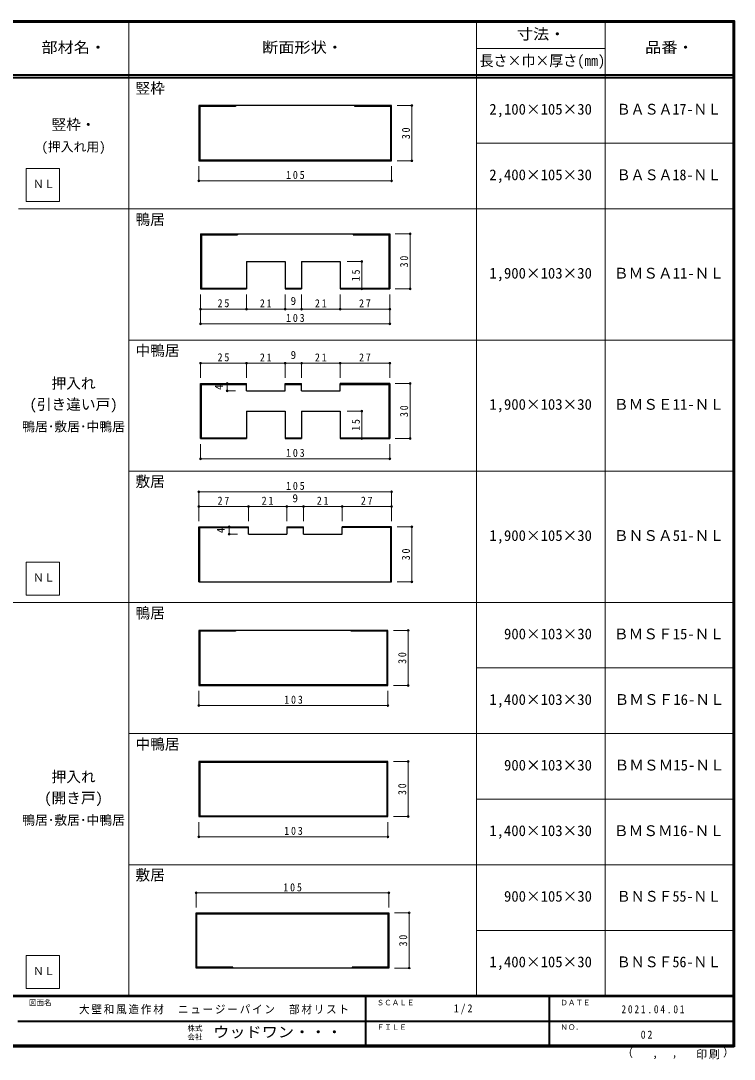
# Model space of a CAD drawing. Units: millimetres at full size, sheet at 1:2; details may follow other scales. Extents: x -400 to 380, y -287 to 278.
# Drawn here: x -8 to 380, y -287 to 278 of the extents above; entities that cross this region are included whole.
import ezdxf
from ezdxf.enums import TextEntityAlignment as Align

# ---------------------------------------------------------------- set-up
doc = ezdxf.new("R2010")
doc.units = ezdxf.units.MM
doc.header["$LTSCALE"] = 2
doc.header["$PDMODE"] = 32
doc.header["$PDSIZE"] = 1
for name, color, linetype, lineweight in [('0-4', 3, 'Continuous', 25), ('0-A', 7, 'Continuous', 18), ('0-B', 7, 'Continuous', 9), ('F-1', 6, 'Continuous', 40)]:
    doc.layers.add(name, color=color, linetype=linetype, lineweight=lineweight)
doc.layers.add('F-A', color=7, linetype='Continuous')
doc.styles.add('ＭＳ ゴシック', font='')
doc.styles.get('ＭＳ ゴシック').set_extended_font_data('MS Gothic')

msp = doc.modelspace()

# ---------------------------------------------------------------- linework, layer by layer
at = {"layer": '0-4'}
for p, q in [((193.5, 232.119), (88.5, 232.119)), ((88.5, 232.119), (88.5, 202.119)), ((89, 232.119), (89, 202.119)), ((108.5, 232.119), (108.5, 231.619)), ((173.5, 231.619), (173.5, 232.119)), ((193, 202.119), (193, 232.119)), ((193.5, 202.119), (193.5, 232.119)), ((108.5, 231.619), (88.5, 231.619)), ((193.5, 231.619), (173.5, 231.619)), ((88.5, 202.619), (193.5, 202.619)), ((88.5, 202.119), (193.5, 202.119)), ((89.5, 162.291), (89.5, 132.291)), ((89.5, 162.291), (192.5, 162.291)), ((89.5, 161.791), (109.5, 161.791)), ((90, 162.291), (90, 132.291)), ((109.5, 162.291), (109.5, 161.791)), ((172.5, 162.291), (172.5, 161.791)), ((172.5, 161.791), (192.5, 161.791)), ((192, 162.291), (192, 132.291)), ((192.5, 162.291), (192.5, 132.291)), ((114.5, 147.291), (114.5, 132.291)), ((114.5, 147.291), (135.5, 147.291)), ((135.5, 147.291), (135.5, 132.291)), ((144.5, 147.291), (144.5, 132.291)), ((144.5, 147.291), (165.5, 147.291)), ((165.5, 147.291), (165.5, 132.291)), ((89.5, 132.791), (114.5, 132.791)), ((89.5, 132.291), (114.5, 132.291)), ((135.5, 132.791), (144.5, 132.791)), ((135.5, 132.291), (144.5, 132.291)), ((165.5, 132.791), (192.5, 132.791)), ((165.5, 132.291), (192.5, 132.291)), ((89.5, 50.824), (89.5, 80.824)), ((89.5, 80.824), (114.5, 80.824)), ((90, 50.824), (90, 80.324)), ((90, 80.324), (114.5, 80.324)), ((114.5, 76.824), (114.5, 80.824)), ((135.5, 76.824), (135.5, 80.824)), ((135.5, 80.824), (144.5, 80.824)), ((135.5, 80.324), (144.5, 80.324)), ((144.5, 76.824), (144.5, 80.824)), ((165.5, 76.824), (165.5, 80.824)), ((192.5, 80.824), (165.5, 80.824)), ((165.5, 80.324), (192.5, 80.324)), ((192, 80.824), (192, 50.824)), ((192.5, 80.824), (192.5, 50.824)), ((114.5, 76.824), (135.5, 76.824)), ((144.5, 76.824), (165.5, 76.824)), ((114.5, 65.824), (114.5, 50.824)), ((114.5, 65.824), (135.5, 65.824)), ((135.5, 65.824), (135.5, 50.824)), ((144.5, 65.824), (144.5, 50.824)), ((144.5, 65.824), (165.5, 65.824)), ((165.5, 65.824), (165.5, 50.824)), ((89.5, 51.324), (114.5, 51.324)), ((135.5, 51.324), (144.5, 51.324)), ((165.5, 51.324), (192.5, 51.324)), ((89.5, 50.824), (114.5, 50.824)), ((135.5, 50.824), (144.5, 50.824)), ((165.5, 50.824), (192.5, 50.824)), ((88.5, -27.167), (88.5, 2.833)), ((88.5, 2.833), (115.5, 2.833)), ((88.5, 2.333), (115.5, 2.333)), ((89, -27.167), (89, 2.833)), ((115.5, -1.167), (115.5, 2.833)), ((136.5, 2.833), (136.5, -1.167)), ((136.5, 2.833), (145.5, 2.833)), ((136.5, 2.333), (145.5, 2.333)), ((145.5, -1.167), (145.5, 2.833)), ((166.5, -1.167), (166.5, 2.833)), ((193.5, 2.833), (166.5, 2.833)), ((193.5, 2.333), (166.5, 2.333)), ((193, -27.167), (193, 2.833)), ((115.5, -1.167), (136.5, -1.167)), ((145.5, -1.167), (166.5, -1.167)), ((88.5, -53.595), (88.5, -83.595)), ((191.5, -53.595), (88.5, -53.595)), ((108.5, -54.095), (88.5, -54.095)), ((89, -53.595), (89, -83.595)), ((108.5, -53.595), (108.5, -54.095)), ((191, -83.595), (191, -53.595)), ((191.5, -83.595), (191.5, -53.595)), ((88.5, -83.095), (191.5, -83.095)), ((88.5, -83.595), (191.5, -83.595)), ((88.5, -125.024), (88.5, -155.024)), ((191.5, -125.024), (88.5, -125.024)), ((191.5, -125.524), (88.5, -125.524)), ((89, -125.024), (89, -155.024)), ((191, -155.024), (191, -125.024)), ((191.5, -155.024), (191.5, -125.024)), ((88.5, -154.524), (191.5, -154.524)), ((88.5, -155.024), (191.5, -155.024)), ((87, -237.452), (87, -207.452)), ((87, -207.452), (192, -207.452)), ((87, -207.952), (192, -207.952)), ((87.5, -237.452), (87.5, -207.452)), ((191.5, -207.452), (191.5, -237.452)), ((192, -207.452), (192, -237.452)), ((107, -236.952), (87, -236.952)), ((192, -237.452), (87, -237.452)), ((107, -237.452), (107, -236.952))]:
    msp.add_line(p, q, dxfattribs=at)
for points in [[(88.5, -27.167), (193.5, -27.167), (193.5, 2.833)], [(191.5, -54.095), (171.5, -54.095), (171.5, -53.595)], [(192, -236.952), (172, -236.952), (172, -237.452)]]:
    msp.add_lwpolyline(points, dxfattribs=at)
at = {"layer": '0-A'}
for p, q in [((-5.548, 179.901), (-5.548, 197.901)), ((-5.548, 197.901), (12.702, 197.901)), ((-5.548, -34.384), (-5.548, -16.384)), ((-5.548, -16.384), (12.702, -16.384)), ((-5.548, -248.67), (-5.548, -230.67)), ((-5.548, -230.67), (12.702, -230.67))]:
    msp.add_line(p, q, dxfattribs=at)
for points in [[(12.702, 197.901), (12.702, 179.901), (-5.548, 179.901)], [(12.702, -16.384), (12.702, -34.384), (-5.548, -34.384)], [(12.702, -230.67), (12.702, -248.67), (-5.548, -248.67)]]:
    msp.add_lwpolyline(points, dxfattribs=at)
at = {"layer": '0-B', "color": 4}
for p, q in [((204.5, 232.119), (196.5, 232.119)), ((204.5, 232.119), (204.5, 202.119)), ((88.5, 191.119), (88.5, 199.119)), ((193.5, 191.119), (193.5, 199.119)), ((204.5, 202.119), (196.5, 202.119)), ((88.5, 191.119), (193.5, 191.119)), ((203.5, 162.291), (195.5, 162.291)), ((177.217, 147.291), (169.241, 147.291)), ((177.217, 147.291), (177.217, 132.291)), ((177.217, 132.291), (169.241, 132.291)), ((89.5, 113.291), (89.5, 129.291)), ((114.5, 121.291), (114.5, 129.291)), ((135.5, 121.291), (135.5, 129.291)), ((144.5, 121.291), (144.5, 129.291)), ((165.5, 121.291), (165.5, 129.291)), ((192.5, 113.291), (192.5, 129.291)), ((89.5, 121.291), (192.5, 121.291)), ((89.5, 113.291), (192.5, 113.291)), ((89.5, 83.824), (89.5, 91.824)), ((89.5, 91.824), (192.5, 91.824)), ((114.5, 91.824), (114.5, 83.824)), ((135.5, 91.824), (135.5, 83.824)), ((144.5, 91.824), (144.5, 83.824)), ((165.5, 91.824), (165.5, 83.824)), ((192.5, 83.824), (192.5, 91.824)), ((103.966, 80.824), (103.966, 76.824)), ((103.966, 80.824), (108.5, 80.824)), ((203.5, 80.824), (195.5, 80.824)), ((103.966, 76.824), (108.5, 76.824)), ((177.217, 65.824), (169.241, 65.824)), ((177.217, 65.824), (177.217, 50.824)), ((89.5, 39.824), (89.5, 47.824)), ((177.217, 50.824), (169.241, 50.824)), ((192.5, 39.824), (192.5, 47.824)), ((89.5, 39.824), (192.5, 39.824)), ((88.5, 21.833), (88.5, 5.833)), ((88.5, 21.833), (193.5, 21.833)), ((193.5, 21.833), (193.5, 5.833)), ((88.5, 13.833), (193.5, 13.833)), ((115.5, 13.833), (115.5, 5.833)), ((136.5, 13.833), (136.5, 5.833)), ((145.5, 13.833), (145.5, 5.833)), ((166.5, 13.833), (166.5, 5.833)), ((104.966, 2.833), (104.966, -1.167)), ((104.966, 2.833), (109.5, 2.833)), ((204.5, 2.833), (196.5, 2.833)), ((204.5, -27.167), (204.5, 2.833)), ((104.966, -1.167), (109.5, -1.167)), ((204.5, -27.167), (196.5, -27.167)), ((202.5, -53.595), (194.5, -53.595)), ((202.5, -53.595), (202.5, -83.595)), ((202.5, -83.595), (194.5, -83.595)), ((88.5, -94.595), (88.5, -86.595)), ((191.5, -94.595), (191.5, -86.595)), ((88.5, -94.595), (191.5, -94.595)), ((202.5, -125.024), (194.5, -125.024)), ((202.5, -125.024), (202.5, -155.024)), ((88.5, -166.024), (88.5, -158.024)), ((191.5, -166.024), (191.5, -158.024)), ((202.5, -155.024), (194.5, -155.024)), ((88.5, -166.024), (191.5, -166.024)), ((87, -196.452), (87, -204.452)), ((87, -196.452), (192, -196.452)), ((192, -196.452), (192, -204.452)), ((203, -207.452), (195, -207.452)), ((203, -237.452), (203, -207.452)), ((203, -237.452), (195, -237.452))]:
    msp.add_line(p, q, dxfattribs=at)
for points in [[(203.5, 162.291), (203.5, 132.291), (195.5, 132.291)], [(203.5, 80.824), (203.5, 50.824), (195.5, 50.824)]]:
    msp.add_lwpolyline(points, dxfattribs=at)
at = {"layer": '0-B'}
for p in [(204.5, 232.119), (204.5, 202.119), (88.5, 191.119), (193.5, 191.119), (203.5, 162.291), (177.217, 147.291), (177.217, 132.291), (203.5, 132.291), (89.5, 121.291), (114.5, 121.291), (135.5, 121.291), (144.5, 121.291), (165.5, 121.291), (192.5, 121.291), (89.5, 113.291), (192.5, 113.291), (89.5, 91.824), (114.5, 91.824), (135.5, 91.824), (144.5, 91.824), (165.5, 91.824), (192.5, 91.824), (103.966, 80.824), (203.5, 80.824), (103.966, 76.824), (177.217, 65.824), (177.217, 50.824), (203.5, 50.824), (89.5, 39.824), (192.5, 39.824), (88.5, 21.833), (193.5, 21.833), (88.5, 13.833), (115.5, 13.833), (136.5, 13.833), (145.5, 13.833), (166.5, 13.833), (193.5, 13.833), (104.966, 2.833), (204.5, 2.833), (104.966, -1.167), (204.5, -27.167), (202.5, -53.595), (202.5, -83.595), (88.5, -94.595), (191.5, -94.595), (202.5, -125.024), (202.5, -155.024), (88.5, -166.024), (191.5, -166.024), (87, -196.452), (192, -196.452), (203, -207.452), (203, -237.452)]:
    msp.add_point(p, dxfattribs=at)
at = {"layer": 'F-1'}
for p, q in [((-400, 278), (380, 278)), ((-400, 277.667), (380, 277.667)), ((379.333, 278.333), (379.333, -280.333)), ((379.667, 278.333), (379.667, -280.333)), ((380, 248.667), (-400, 248.667)), ((380, 247.333), (-400, 247.333)), ((380, -252.667), (-400, -252.667)), ((380, -253), (-400, -253)), ((179.333, -253), (179.333, -279.667)), ((279.333, -253), (279.333, -279.667)), ((-10, -266.333), (379.333, -266.334)), ((380, -279.667), (-400, -279.667)), ((380, -280), (-400, -280)), ((380, -280.333), (-400, -280.333))]:
    msp.add_line(p, q, dxfattribs=at)
at = {"layer": 'F-1', "color": 7, "lineweight": 18}
for p, q in [((50.333, 278.333), (50.333, -252.667)), ((239.667, 278.333), (239.667, -253)), ((309.667, 278.333), (309.667, -253)), ((309.667, 263.167), (239.667, 263.167)), ((380, 175.905), (-9.667, 175.905)), ((380, 104.476), (50.333, 104.476)), ((380, 33.048), (50.333, 33.048)), ((380, -38.381), (-400, -38.381)), ((380, -109.81), (50.333, -109.81)), ((380, -181.238), (50.333, -181.238))]:
    msp.add_line(p, q, dxfattribs=at)
at = {"layer": 'F-1', "color": 4, "lineweight": 9}
for p, q in [((380, 211.619), (239.667, 211.619)), ((380, -74.095), (239.667, -74.095)), ((380, -145.524), (239.667, -145.524)), ((380, -216.952), (239.667, -216.952))]:
    msp.add_line(p, q, dxfattribs=at)
at = {"layer": 'F-1'}
msp.add_lwpolyline([(-400, 278.333), (380, 278.333), (380, -280.333)], dxfattribs=at)

# ---------------------------------------------------------------- texts
at = {"layer": '0-A', "style": 'ＭＳ ゴシック'}
for s, height, p in [('竪枠', 5.865, (54.029, 236.897)), ('2,100×105×30', 5.865, (246.667, 225.476)), ('竪枠・', 5.865, (8.333, 217.119)), ('(押入れ用)', 5.132, (2.833, 205.619)), ('2,400×105×30', 5.865, (246.667, 189.762)), ('ＮＬ', 4.399, (-1.798, 185.901)), ('鴨居', 5.865, (54.029, 165.468)), ('1,900×103×30', 5.865, (246.667, 136.191)), ('ＢＭＳＡ11-ＮＬ', 5.865, (314.5, 136.191)), ('中鴨居', 5.865, (54.029, 94.04)), ('押入れ', 5.865, (8.333, 76.262)), ('(引き違い戸)', 5.865, (-3.667, 64.762)), ('1,900×103×30', 5.865, (246.667, 64.762)), ('ＢＭＳＥ11-ＮＬ', 5.865, (314.5, 64.762)), ('鴨居･敷居･中鴨居', 5.132, (-7.667, 53.262)), ('敷居', 5.865, (54.029, 22.803)), ('1,900×105×30', 5.865, (246.667, -6.667)), ('ＢＮＳＡ51-ＮＬ', 5.865, (314.5, -6.667)), ('ＮＬ', 4.399, (-1.798, -28.384)), ('鴨居', 5.865, (54.029, -48.817)), ('\u3000900×103×30', 5.865, (246.667, -60.238)), ('ＢＭＳＦ15-ＮＬ', 5.865, (314.5, -60.238)), ('1,400×103×30', 5.865, (246.667, -95.952)), ('ＢＭＳＦ16-ＮＬ', 5.865, (314.833, -95.952)), ('中鴨居', 5.865, (54.029, -120.246)), ('\u3000900×103×30', 5.865, (246.667, -131.667)), ('ＢＭＳＭ15-ＮＬ', 5.865, (314.833, -131.667)), ('押入れ', 5.865, (8.333, -138.024)), ('(開き戸)', 5.865, (4.333, -149.524)), ('鴨居･敷居･中鴨居', 5.132, (-7.667, -161.024)), ('1,400×103×30', 5.865, (246.667, -167.381)), ('ＢＭＳＭ16-ＮＬ', 5.865, (314.5, -167.381)), ('敷居', 5.865, (54.029, -191.483)), ('\u3000900×105×30', 5.865, (246.667, -203.095)), ('1,400×105×30', 5.865, (246.667, -238.81)), ('ＮＬ', 4.399, (-1.798, -242.67))]:
    msp.add_text(s, height=height, dxfattribs=at).set_placement(p, align=Align.BOTTOM_LEFT)
at = {"layer": '0-A', "style": 'ＭＳ ゴシック', "width": 0.95}
for s, p in [('ＢＡＳＡ17-ＮＬ', (316, 225.476)), ('ＢＡＳＡ18-ＮＬ', (316, 189.762)), ('ＢＮＳＦ55-ＮＬ', (316, -203.095)), ('ＢＮＳＦ56-ＮＬ', (316, -238.81))]:
    msp.add_text(s, height=5.865, dxfattribs=at).set_placement(p, align=Align.BOTTOM_LEFT)
at = {"layer": '0-B', "style": 'ＭＳ ゴシック'}
for p in [(138.5, 122.291), (138.5, 92.824), (139.5, 14.833)]:
    msp.add_text('9', height=4.399, dxfattribs=at).set_placement(p, align=Align.BOTTOM_LEFT)
for p in [(102.966, 77.324), (103.966, -0.667)]:
    msp.add_text('4', height=4.399, rotation=90, dxfattribs=at).set_placement(p, align=Align.BOTTOM_LEFT)
at = {"layer": '0-B', "char_height": 4.399, "attachment_point": 7, "rotation": 90, "style": 'ＭＳ ゴシック'}
for s, insert in [('\\T1.36;\\W0.9;30', (203.5, 213.869)), ('\\T1.36;\\W0.9;30', (202.5, 144.041)), ('\\T1.36;\\W0.9;15', (176.217, 136.541)), ('\\T1.36;\\W0.9;30', (202.5, 62.574)), ('\\T1.36;\\W0.9;15', (176.217, 55.074)), ('\\T1.36;\\W0.9;30', (203.5, -15.417)), ('\\T1.36;\\W0.9;30', (201.5, -71.845)), ('\\T1.36;\\W0.9;30', (201.5, -143.274)), ('\\T1.36;\\W0.9;30', (202, -225.702))]:
    msp.add_mtext(s, dxfattribs=dict(at, insert=insert))
at = {"layer": '0-B', "char_height": 4.399, "attachment_point": 7, "style": 'ＭＳ ゴシック'}
for s, insert in [('\\T1.38;\\W0.9;105', (136, 192.119)), ('\\T1.36;\\W0.9;25', (98.75, 122.291)), ('\\T1.36;\\W0.9;21', (121.75, 122.291)), ('\\T1.36;\\W0.9;21', (151.75, 122.291)), ('\\T1.36;\\W0.9;27', (175.75, 122.291)), ('\\T1.38;\\W0.9;103', (136, 114.291)), ('\\T1.36;\\W0.9;25', (98.75, 92.824)), ('\\T1.36;\\W0.9;21', (121.75, 92.824)), ('\\T1.36;\\W0.9;21', (151.75, 92.824)), ('\\T1.36;\\W0.9;27', (175.75, 92.824)), ('\\T1.38;\\W0.9;103', (136, 40.824)), ('\\T1.38;\\W0.9;105', (136, 22.833)), ('\\T1.36;\\W0.9;27', (98.75, 14.833)), ('\\T1.36;\\W0.9;21', (122.75, 14.833)), ('\\T1.36;\\W0.9;21', (152.75, 14.833)), ('\\T1.36;\\W0.9;27', (176.75, 14.833)), ('\\T1.38;\\W0.9;103', (135, -93.595)), ('\\T1.38;\\W0.9;103', (135, -165.024)), ('\\T1.38;\\W0.9;105', (134.5, -195.782))]:
    msp.add_mtext(s, dxfattribs=dict(at, insert=insert))
at = {"layer": 'F-1', "color": 7, "style": 'ＭＳ ゴシック', "width": 0.95}
msp.add_text('長さ×巾×厚さ(㎜)', height=5.865, dxfattribs=at).set_placement((241.367, 251.917), align=Align.BOTTOM_LEFT)
at = {"layer": 'F-A', "style": 'ＭＳ ゴシック', "width": 1.1}
for s, p in [('寸法・', (261.667, 266.417)), ('部材名・', (2.833, 259.167)), ('断面形状・', (123, 259.167)), ('品番・', (331.5, 259.167)), ('ウッドワン・・・', (96.333, -277))]:
    msp.add_text(s, height=5.865, dxfattribs=at).set_placement(p, align=Align.BOTTOM_LEFT)
at = {"layer": 'F-A', "style": 'ＭＳ ゴシック'}
for s, height, p in [('図面名', 2.933, (-4, -258.667)), ('ＳＣＡＬＥ', 2.933, (185.333, -258.667)), ('ＤＡＴＥ', 2.933, (285.333, -258.667)), ('株式', 2.933, (82.333, -272.6)), ('ＦＩＬＥ', 2.933, (185.333, -272)), ('ＮＯ．', 2.933, (285.333, -272)), ('会社', 2.933, (82.333, -277.4)), ('（', 4.399, (318.936, -287.221)), ('）', 4.399, (373.894, -286.942)), (',', 4.399, (335.418, -287.221)), (',', 4.399, (346.013, -287.035))]:
    msp.add_text(s, height=height, dxfattribs=at).set_placement(p, align=Align.BOTTOM_LEFT)
at = {"layer": 'F-A', "char_height": 4.399, "attachment_point": 7, "style": 'ＭＳ ゴシック'}
for s, insert in [('\\T1.18;\\W0.95;大壁和風造作材\u3000ニュージーパイン\u3000部材リスト', (23.333, -262.667)), ('\\T1.38;\\W0.9;1/2', (227.333, -262.667)), ('\\T1.39;\\W0.85;2021.04.01', (318.583, -262.167)), ('\\T1.36;\\W0.9;02', (329.083, -276)), ('\\T1.17;印刷', (359.21, -287.128))]:
    msp.add_mtext(s, dxfattribs=dict(at, insert=insert))

doc.saveas('drawing.dxf')
